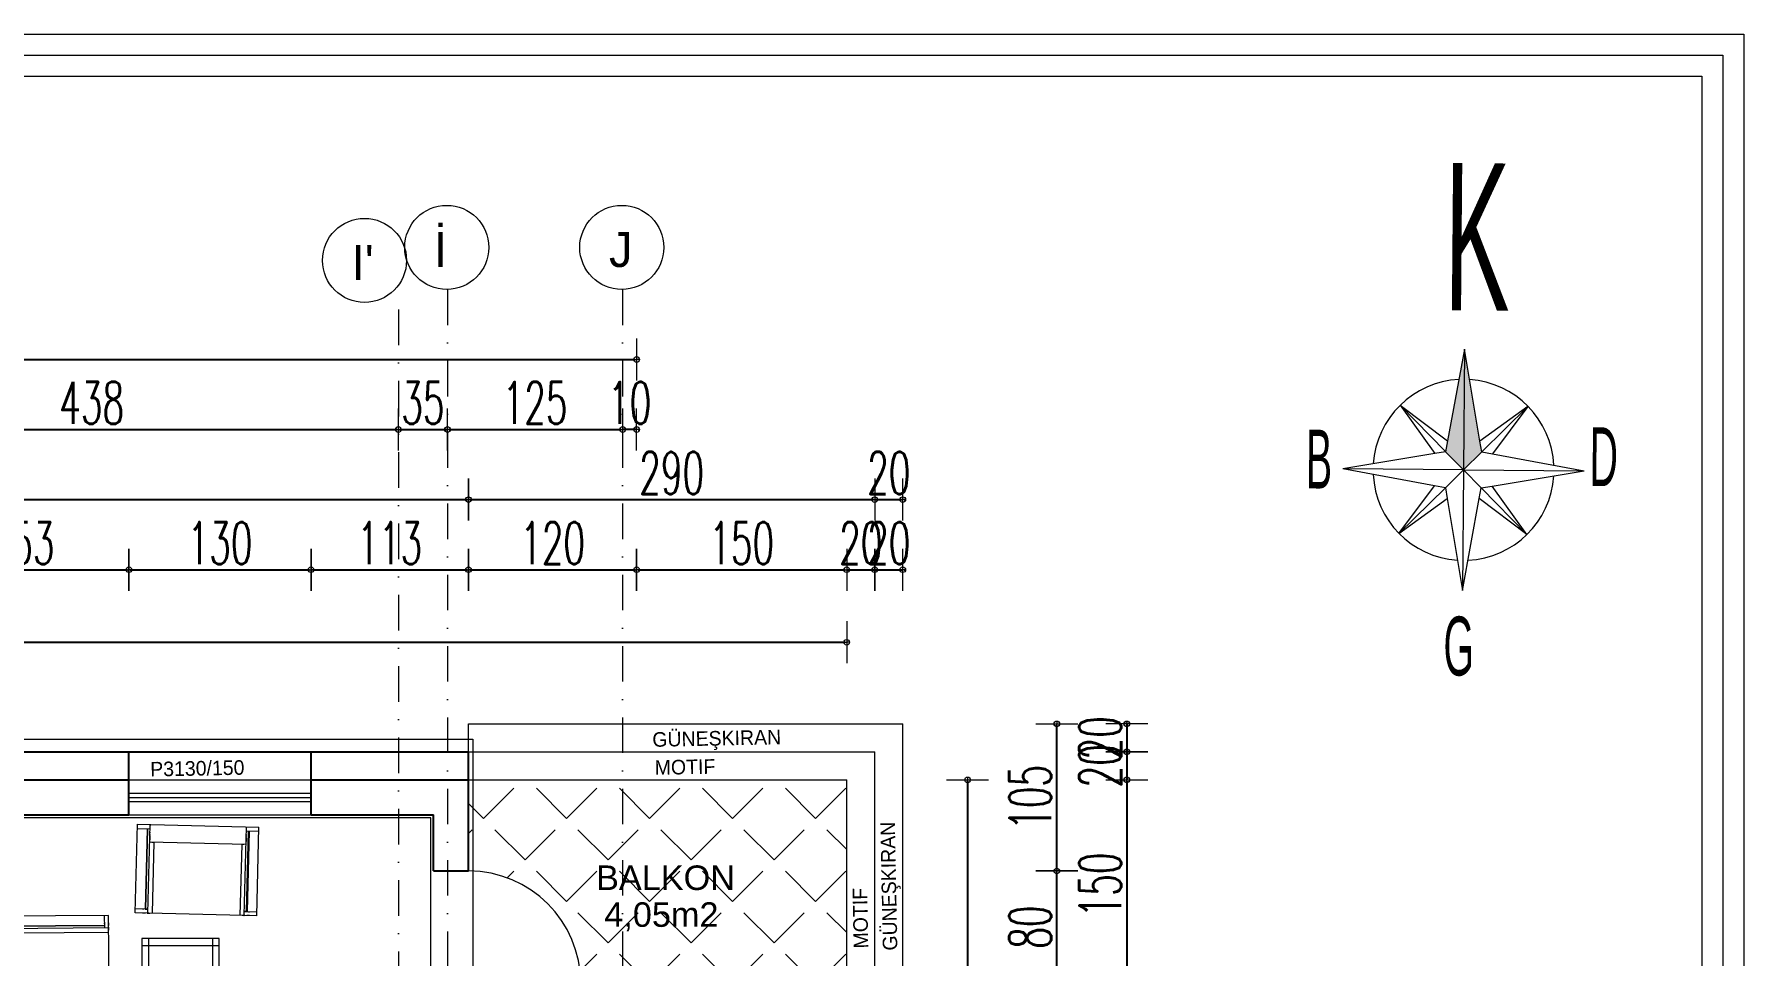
# Model space of a CAD drawing. Header units: millimetres. Extents: x -16104 to 67872, y -88009 to 12107.
# Drawn here: x 12612 to 13833, y -5610 to -4952 of the extents above; entities that cross this region are included whole.
import ezdxf

# ---------------------------------------------------------------- set-up
doc = ezdxf.new("R2010")
doc.units = ezdxf.units.MM
doc.linetypes.add('ACAD_ISO07W100', pattern=[3, 0, -3])
doc.linetypes.add('DASHDOTX2', pattern=[50.8, 25.4, -12.7, 0, -12.7])
doc.layers.get('0').update_dxf_attribs({"color": 241})
for name, color, linetype, lineweight in [('AKS', 1, 'ACAD_ISO07W100', 5), ('akslar', 144, 'Continuous', 20), ('bacas', 11, 'Continuous', 5), ('balkon', 6, 'Continuous', 5), ('c05', 32, 'Continuous', 13), ('duvar', 123, 'Continuous', 25), ('emsal&kolon', 1, 'Continuous', 5), ('kapı', 3, 'Continuous', 5), ('MEKAN ADI', 31, 'Continuous', 5), ('OLCU', 54, 'Continuous', 13), ('PAFTA ADI', 41, 'Continuous', 5), ('pencere', 5, 'Continuous', 5), ('POZ', 36, 'Continuous', 18), ('SıVA', 40, 'Continuous', 9), ('tefriş', 30, 'Continuous', 5), ('ÇİZGİ', 253, 'Continuous', 18), ('ÖLÇÜ', 252, 'Continuous', 20)]:
    doc.layers.add(name, color=color, linetype=linetype, lineweight=lineweight)
doc.styles.add('DIM', font='Txttw.shx', dxfattribs={"width": 0.6})
doc.styles.add('M2', font='stylu.ttf', dxfattribs={"height": 10})
doc.styles.add('MEKAN ADI', font='stylu.ttf', dxfattribs={"width": 0.5, "height": 25})
doc.dimstyles.new('50', dxfattribs={"dimscale": 0, "dimtxt": 30, "dimasz": 1, "dimexe": 0, "dimexo": 2, "dimgap": 4, "dimtad": 1, "dimdec": 0, "dimzin": 0, "dimdsep": 46, "dimtxsty": 'DIM', "dimblk1": 'DOT', "dimblk2": 'DOT', "dimsah": 1, "dimcen": 1.5, "dimdle": 3, "dimse1": 1, "dimse2": 1, "dimclrd": 256, "dimclre": 9, "dimclrt": 256, "dimadec": 0, "dimazin": 0, "dimtfac": 0.24, "dimtdec": 0, "dimtix": 1, "dimtmove": 2, "dimatfit": 3, "dimldrblk": 'DOT', "dimfxl": 0, "dimtolj": 1, "dimtzin": 15, "dimarcsym": 0})

# ---------------------------------------------------------------- blocks, each defined once
blk = doc.blocks.new('DOT')
for p, q in [((0, 15), (0, -15)), ((-2, 0), (0, 0)), ((2, 0), (0, 0))]:
    blk.add_line(p, q)
blk.add_circle((0, 0), 2)
blk = doc.blocks.new('*D5797')
at = {"layer": 'Defpoints', "color": 0, "transparency": 16777216}
for p in [(12809.7, -5334.6), (12679.7, -5384.6), (12809.7, -5384.6)]:
    blk.add_point(p, dxfattribs=at)
at = {"layer": 'OLCU', "lineweight": -2, "transparency": 16777216}
blk.add_line((12680.7, -5334.6), (12808.7, -5334.6), dxfattribs=at)
at = {"layer": 'OLCU', "lineweight": -2, "transparency": 16777216, "rotation": 180}
blk.add_blockref('DOT', (12679.7, -5334.6), dxfattribs=at)
at = {"layer": 'OLCU', "lineweight": -2, "transparency": 16777216}
blk.add_blockref('DOT', (12809.7, -5334.6), dxfattribs=at)
at = {"layer": 'OLCU', "transparency": 16777216, "insert": (12744.7, -5315.6), "char_height": 30, "attachment_point": 5, "style": 'DIM'}
blk.add_mtext('\\A1;130', dxfattribs=at)
blk = doc.blocks.new('*D5798')
at = {"layer": 'Defpoints', "color": 0, "transparency": 16777216}
for p in [(12922.2, -5334.6), (12809.7, -5384.6), (12922.2, -5384.6)]:
    blk.add_point(p, dxfattribs=at)
at = {"layer": 'OLCU', "lineweight": -2, "transparency": 16777216}
blk.add_line((12810.7, -5334.6), (12921.2, -5334.6), dxfattribs=at)
at = {"layer": 'OLCU', "lineweight": -2, "transparency": 16777216, "rotation": 180}
blk.add_blockref('DOT', (12809.7, -5334.6), dxfattribs=at)
at = {"layer": 'OLCU', "lineweight": -2, "transparency": 16777216}
blk.add_blockref('DOT', (12922.2, -5334.6), dxfattribs=at)
at = {"layer": 'OLCU', "transparency": 16777216, "insert": (12865.9, -5315.6), "char_height": 30, "attachment_point": 5, "style": 'DIM'}
blk.add_mtext('\\A1;113', dxfattribs=at)
blk = doc.blocks.new('*D5799')
at = {"layer": 'Defpoints', "color": 0, "transparency": 16777216}
for p in [(11112.2, -5284.6), (12922.2, -5284.6), (12922.2, -5319.6)]:
    blk.add_point(p, dxfattribs=at)
at = {"layer": 'OLCU', "lineweight": -2, "transparency": 16777216}
blk.add_line((11113.2, -5284.6), (12921.2, -5284.6), dxfattribs=at)
at = {"layer": 'OLCU', "lineweight": -2, "transparency": 16777216, "rotation": 180}
blk.add_blockref('DOT', (11112.2, -5284.6), dxfattribs=at)
at = {"layer": 'OLCU', "lineweight": -2, "transparency": 16777216}
blk.add_blockref('DOT', (12922.2, -5284.6), dxfattribs=at)
at = {"layer": 'OLCU', "transparency": 16777216, "insert": (12017.2, -5265.6), "char_height": 30, "attachment_point": 5, "style": 'DIM'}
blk.add_mtext('\\A1;1810', dxfattribs=at)
blk = doc.blocks.new('*D5806')
at = {"layer": 'Defpoints', "color": 0, "transparency": 16777216}
for p in [(12434.2, -5234.6), (12872, -5234.6), (12872, -5234.6)]:
    blk.add_point(p, dxfattribs=at)
at = {"layer": 'OLCU', "lineweight": -2, "transparency": 16777216}
blk.add_line((12435.2, -5234.6), (12871, -5234.6), dxfattribs=at)
at = {"layer": 'OLCU', "lineweight": -2, "transparency": 16777216, "rotation": 180}
blk.add_blockref('DOT', (12434.2, -5234.6), dxfattribs=at)
at = {"layer": 'OLCU', "lineweight": -2, "transparency": 16777216}
blk.add_blockref('DOT', (12872, -5234.6), dxfattribs=at)
at = {"layer": 'OLCU', "transparency": 16777216, "insert": (12653.1, -5215.6), "char_height": 30, "attachment_point": 5, "style": 'DIM'}
blk.add_mtext('\\A1;438', dxfattribs=at)
blk = doc.blocks.new('*D5807')
at = {"layer": 'Defpoints', "color": 0, "transparency": 16777216}
for p in [(12907.2, -5234.6), (13032.2, -5234.6), (13032.2, -5234.6)]:
    blk.add_point(p, dxfattribs=at)
at = {"layer": 'OLCU', "lineweight": -2, "transparency": 16777216}
blk.add_line((12908.2, -5234.6), (13031.2, -5234.6), dxfattribs=at)
at = {"layer": 'OLCU', "lineweight": -2, "transparency": 16777216, "rotation": 180}
blk.add_blockref('DOT', (12907.2, -5234.6), dxfattribs=at)
at = {"layer": 'OLCU', "lineweight": -2, "transparency": 16777216}
blk.add_blockref('DOT', (13032.2, -5234.6), dxfattribs=at)
at = {"layer": 'OLCU', "transparency": 16777216, "insert": (12969.7, -5215.6), "char_height": 30, "attachment_point": 5, "style": 'DIM'}
blk.add_mtext('\\A1;125', dxfattribs=at)
blk = doc.blocks.new('*D5808')
at = {"layer": 'Defpoints', "color": 0, "transparency": 16777216}
for p in [(13032.2, -5234.6), (13042.2, -5269.6), (13032.2, -6316.8)]:
    blk.add_point(p, dxfattribs=at)
at = {"layer": 'OLCU', "lineweight": -2, "transparency": 16777216}
for p, q in [((13031.2, -5234.6), (13030.2, -5234.6)), ((13042.2, -5234.6), (13032.2, -5234.6)), ((13043.2, -5234.6), (13044.2, -5234.6))]:
    blk.add_line(p, q, dxfattribs=at)
blk.add_blockref('DOT', (13032.2, -5234.6), dxfattribs=at)
at = {"layer": 'OLCU', "lineweight": -2, "transparency": 16777216, "rotation": 180}
blk.add_blockref('DOT', (13042.2, -5234.6), dxfattribs=at)
at = {"layer": 'OLCU', "transparency": 16777216, "insert": (13037.2, -5215.6), "char_height": 30, "attachment_point": 5, "style": 'DIM'}
blk.add_mtext('\\A1;10', dxfattribs=at)
blk = doc.blocks.new('*D5809')
at = {"layer": 'Defpoints', "color": 0, "transparency": 16777216}
for p in [(13042.2, -5184.6), (10992.2, -5219.6), (13042.2, -5219.6)]:
    blk.add_point(p, dxfattribs=at)
at = {"layer": 'OLCU', "lineweight": -2, "transparency": 16777216}
blk.add_line((10993.2, -5184.6), (13041.2, -5184.6), dxfattribs=at)
at = {"layer": 'OLCU', "lineweight": -2, "transparency": 16777216, "rotation": 180}
blk.add_blockref('DOT', (10992.2, -5184.6), dxfattribs=at)
at = {"layer": 'OLCU', "lineweight": -2, "transparency": 16777216}
blk.add_blockref('DOT', (13042.2, -5184.6), dxfattribs=at)
at = {"layer": 'OLCU', "transparency": 16777216, "insert": (12017.2, -5165.6), "char_height": 30, "attachment_point": 5, "style": 'DIM'}
blk.add_mtext('\\A1;2050', dxfattribs=at)
blk = doc.blocks.new('*D5835')
at = {"layer": 'Defpoints', "color": 0, "transparency": 16777216}
for p in [(13292.2, -5549.6), (13342.2, -5549.6), (13292.2, -5629.6)]:
    blk.add_point(p, dxfattribs=at)
at = {"layer": 'OLCU', "lineweight": -2, "transparency": 16777216}
blk.add_line((13342.2, -5628.6), (13342.2, -5550.6), dxfattribs=at)
for p, rotation in [((13342.2, -5549.6), 90), ((13342.2, -5629.6), 270)]:
    blk.add_blockref('DOT', p, dxfattribs=dict(at, rotation=rotation))
at = {"layer": 'OLCU', "transparency": 16777216, "insert": (13323.2, -5589.6), "char_height": 30, "attachment_point": 5, "rotation": 90, "style": 'DIM'}
blk.add_mtext('\\A1;80', dxfattribs=at)
blk = doc.blocks.new('*D5836')
at = {"layer": 'Defpoints', "color": 0, "transparency": 16777216}
for p in [(13292.2, -5444.6), (13342.2, -5444.6), (13292.2, -5549.6)]:
    blk.add_point(p, dxfattribs=at)
at = {"layer": 'OLCU', "lineweight": -2, "transparency": 16777216}
blk.add_line((13342.2, -5548.6), (13342.2, -5445.6), dxfattribs=at)
for p, rotation in [((13342.2, -5444.6), 90), ((13342.2, -5549.6), 270)]:
    blk.add_blockref('DOT', p, dxfattribs=dict(at, rotation=rotation))
at = {"layer": 'OLCU', "transparency": 16777216, "insert": (13323.2, -5497.1), "char_height": 30, "attachment_point": 5, "rotation": 90, "style": 'DIM'}
blk.add_mtext('\\A1;105', dxfattribs=at)
blk = doc.blocks.new('*D5837')
at = {"layer": 'Defpoints', "color": 0, "transparency": 16777216}
for p in [(13292.2, -5444.6), (13292.2, -5464.6), (13392.2, -5464.6)]:
    blk.add_point(p, dxfattribs=at)
at = {"layer": 'OLCU', "lineweight": -2, "transparency": 16777216}
for p, q in [((13392.2, -5443.6), (13392.2, -5442.6)), ((13392.2, -5444.6), (13392.2, -5464.6)), ((13392.2, -5465.6), (13392.2, -5466.6))]:
    blk.add_line(p, q, dxfattribs=at)
for p, rotation in [((13392.2, -5444.6), 270), ((13392.2, -5464.6), 90)]:
    blk.add_blockref('DOT', p, dxfattribs=dict(at, rotation=rotation))
at = {"layer": 'OLCU', "transparency": 16777216, "insert": (13373.2, -5454.6), "char_height": 30, "attachment_point": 5, "rotation": 90, "style": 'DIM'}
blk.add_mtext('\\A1;20', dxfattribs=at)
blk = doc.blocks.new('*D5838')
at = {"layer": 'Defpoints', "color": 0, "transparency": 16777216}
for p in [(13293.5, -5484.6), (13292.2, -5634.6), (13392.2, -5634.6)]:
    blk.add_point(p, dxfattribs=at)
at = {"layer": 'OLCU', "lineweight": -2, "transparency": 16777216}
blk.add_line((13392.2, -5485.6), (13392.2, -5633.6), dxfattribs=at)
for p, rotation in [((13392.2, -5484.6), 90), ((13392.2, -5634.6), 270)]:
    blk.add_blockref('DOT', p, dxfattribs=dict(at, rotation=rotation))
at = {"layer": 'OLCU', "transparency": 16777216, "insert": (13373.2, -5559.6), "char_height": 30, "attachment_point": 5, "rotation": 90, "style": 'DIM'}
blk.add_mtext('\\A1;150', dxfattribs=at)
blk = doc.blocks.new('*D5861')
at = {"layer": 'Defpoints', "color": 0, "transparency": 16777216}
for p in [(12922.2, -5284.6), (13212.2, -5284.6), (13212.2, -5284.6)]:
    blk.add_point(p, dxfattribs=at)
at = {"layer": 'OLCU', "lineweight": -2, "transparency": 16777216}
blk.add_line((12923.2, -5284.6), (13211.2, -5284.6), dxfattribs=at)
at = {"layer": 'OLCU', "lineweight": -2, "transparency": 16777216, "rotation": 180}
blk.add_blockref('DOT', (12922.2, -5284.6), dxfattribs=at)
at = {"layer": 'OLCU', "lineweight": -2, "transparency": 16777216}
blk.add_blockref('DOT', (13212.2, -5284.6), dxfattribs=at)
at = {"layer": 'OLCU', "transparency": 16777216, "insert": (13067.2, -5265.6), "char_height": 30, "attachment_point": 5, "style": 'DIM'}
blk.add_mtext('\\A1;290', dxfattribs=at)
blk = doc.blocks.new('*D5862')
at = {"layer": 'Defpoints', "color": 0, "transparency": 16777216}
for p in [(13212.2, -5284.6), (13232.2, -5284.6), (13232.2, -5284.6)]:
    blk.add_point(p, dxfattribs=at)
at = {"layer": 'OLCU', "lineweight": -2, "transparency": 16777216}
for p, q in [((13211.2, -5284.6), (13210.2, -5284.6)), ((13212.2, -5284.6), (13232.2, -5284.6)), ((13233.2, -5284.6), (13234.2, -5284.6))]:
    blk.add_line(p, q, dxfattribs=at)
blk.add_blockref('DOT', (13212.2, -5284.6), dxfattribs=at)
at = {"layer": 'OLCU', "lineweight": -2, "transparency": 16777216, "rotation": 180}
blk.add_blockref('DOT', (13232.2, -5284.6), dxfattribs=at)
at = {"layer": 'OLCU', "transparency": 16777216, "insert": (13222.2, -5265.6), "char_height": 30, "attachment_point": 5, "style": 'DIM'}
blk.add_mtext('\\A1;20', dxfattribs=at)
blk = doc.blocks.new('*D5863')
at = {"layer": 'Defpoints', "color": 0, "transparency": 16777216}
for p in [(12922.2, -5334.6), (13042.2, -5334.6), (13042.2, -5334.6)]:
    blk.add_point(p, dxfattribs=at)
at = {"layer": 'OLCU', "lineweight": -2, "transparency": 16777216}
blk.add_line((12923.2, -5334.6), (13041.2, -5334.6), dxfattribs=at)
at = {"layer": 'OLCU', "lineweight": -2, "transparency": 16777216, "rotation": 180}
blk.add_blockref('DOT', (12922.2, -5334.6), dxfattribs=at)
at = {"layer": 'OLCU', "lineweight": -2, "transparency": 16777216}
blk.add_blockref('DOT', (13042.2, -5334.6), dxfattribs=at)
at = {"layer": 'OLCU', "transparency": 16777216, "insert": (12982.2, -5315.6), "char_height": 30, "attachment_point": 5, "style": 'DIM'}
blk.add_mtext('\\A1;120', dxfattribs=at)
blk = doc.blocks.new('*D5865')
at = {"layer": 'Defpoints', "color": 0, "transparency": 16777216}
for p in [(12527.2, -5334.6), (12679.7, -5334.6), (12679.7, -5334.6)]:
    blk.add_point(p, dxfattribs=at)
at = {"layer": 'OLCU', "lineweight": -2, "transparency": 16777216}
blk.add_line((12528.2, -5334.6), (12678.7, -5334.6), dxfattribs=at)
at = {"layer": 'OLCU', "lineweight": -2, "transparency": 16777216, "rotation": 180}
blk.add_blockref('DOT', (12527.2, -5334.6), dxfattribs=at)
at = {"layer": 'OLCU', "lineweight": -2, "transparency": 16777216}
blk.add_blockref('DOT', (12679.7, -5334.6), dxfattribs=at)
at = {"layer": 'OLCU', "transparency": 16777216, "insert": (12603.4, -5315.6), "char_height": 30, "attachment_point": 5, "style": 'DIM'}
blk.add_mtext('\\A1;153', dxfattribs=at)
blk = doc.blocks.new('NEWBLOCK4')
at = {"layer": 'bacas'}
for p, q in [((-0.851, 0.589), (-0.851, 2.087)), ((-0.093, 2.087), (-0.851, 2.087)), ((-0.821, 2.087), (-0.821, 1.997)), ((-0.121, 1.997), (-0.121, 2.087)), ((-0.093, 2.087), (-0.093, 0.589)), ((-0.093, 1.997), (-0.851, 1.997)), ((-0.841, 1.997), (-0.838, 1.997)), ((-0.833, 1.997), (-0.831, 1.997)), ((-0.821, 2.017), (-0.121, 2.017)), ((-0.121, 2.012), (-0.821, 2.012)), ((-0.796, 1.997), (-0.793, 1.997)), ((-0.788, 1.997), (-0.786, 1.997)), ((-0.781, 1.997), (-0.778, 1.997)), ((-0.773, 1.997), (-0.771, 1.997)), ((-0.768, 1.997), (-0.763, 1.997)), ((-0.761, 1.997), (-0.758, 1.997)), ((-0.756, 1.997), (-0.753, 1.997)), ((-0.751, 1.997), (-0.748, 1.997)), ((-0.746, 1.997), (-0.743, 1.997)), ((-0.741, 1.997), (-0.738, 1.997)), ((-0.736, 1.997), (-0.733, 1.997)), ((-0.731, 1.997), (-0.728, 1.997)), ((-0.726, 1.997), (-0.726, 0.679)), ((-0.726, 1.997), (-0.726, 1.994)), ((-0.726, 1.982), (-0.726, 1.967)), ((-0.726, 1.967), (-0.093, 1.967)), ((-0.121, 2.027), (-0.121, 2.034)), ((-0.121, 2.017), (-0.121, 2.002)), ((-0.121, 2.014), (-0.121, 2.012)), ((-0.093, 2.034), (-0.093, 2.014)), ((-0.093, 2.002), (-0.093, 1.982)), ((-0.093, 1.994), (-0.093, 1.997)), ((-0.851, 1.337), (-0.093, 1.337)), ((-0.093, 1.343), (-0.726, 1.343)), ((-0.093, 1.332), (-0.726, 1.332)), ((-0.093, 0.679), (-0.851, 0.679)), ((-0.841, 0.679), (-0.838, 0.679)), ((-0.833, 0.679), (-0.831, 0.679)), ((-0.821, 0.589), (-0.821, 0.679)), ((-0.121, 0.664), (-0.821, 0.664)), ((-0.821, 0.659), (-0.121, 0.659)), ((-0.796, 0.679), (-0.793, 0.679)), ((-0.788, 0.679), (-0.786, 0.679)), ((-0.781, 0.679), (-0.778, 0.679)), ((-0.773, 0.679), (-0.771, 0.679)), ((-0.768, 0.679), (-0.763, 0.679)), ((-0.761, 0.679), (-0.758, 0.679)), ((-0.756, 0.679), (-0.753, 0.679)), ((-0.751, 0.679), (-0.748, 0.679)), ((-0.746, 0.679), (-0.743, 0.679)), ((-0.741, 0.679), (-0.738, 0.679)), ((-0.736, 0.679), (-0.733, 0.679)), ((-0.731, 0.679), (-0.728, 0.679)), ((-0.726, 0.694), (-0.726, 0.709)), ((-0.726, 0.709), (-0.093, 0.709)), ((-0.726, 0.679), (-0.726, 0.682)), ((-0.121, 0.679), (-0.121, 0.589)), ((-0.121, 0.659), (-0.121, 0.674)), ((-0.121, 0.662), (-0.121, 0.664)), ((-0.121, 0.649), (-0.121, 0.642)), ((-0.093, 0.674), (-0.093, 0.694)), ((-0.093, 0.682), (-0.093, 0.679)), ((-0.093, 0.642), (-0.093, 0.662)), ((-0.093, 0.589), (-0.851, 0.589))]:
    blk.add_line(p, q, dxfattribs=at)
blk = doc.blocks.new('NEWBLOCK5')
at = {"layer": 'bacas'}
for p, q in [((1.47, -0.196), (0.373, -0.196)), ((0.373, -0.196), (0.373, -0.749)), ((0.423, -0.196), (0.423, -0.749)), ((1.42, -0.196), (1.42, -0.749)), ((1.47, -0.749), (1.47, -0.196)), ((0.373, -0.246), (1.47, -0.246)), ((1.47, -0.701), (0.373, -0.701)), ((0.373, -0.749), (1.47, -0.749))]:
    blk.add_line(p, q, dxfattribs=at)
blk = doc.blocks.new('tekli.')
at = {"layer": 'bacas'}
for p, q in [((43.4, 0), (-43.4, 0)), ((-43.4, 0), (-43.4, -63.2)), ((-38.2, 0), (-36.2, 0)), ((-34.9, 0), (-32.9, 0)), ((-34.2, 0), (-34.4, 0)), ((-34.4, 0), (-34.4, -63.2)), ((-31.4, -50.7), (-31.4, 0)), ((31.4, -50.7), (31.4, 0)), ((34.9, 0), (32.9, 0)), ((34.2, 0), (34.4, 0)), ((34.4, 0), (34.4, -63.2)), ((38.2, 0), (36.2, 0)), ((43.4, 0), (43.4, -63.2)), ((-34.4, -2.8), (-43.4, -2.8)), ((-37.4, -2.8), (-38.2, -2.8)), ((-36.4, -60.2), (-36.4, -2.8)), ((-36.4, -2.8), (-34.9, -2.8)), ((-36.2, -2.8), (-35.9, -2.8)), ((-35.9, -2.8), (-35.9, -60.2)), ((34.4, -2.8), (43.4, -2.8)), ((36.4, -2.8), (34.9, -2.8)), ((35.9, -2.8), (35.9, -60.2)), ((36.2, -2.8), (35.9, -2.8)), ((36.4, -60.2), (36.4, -2.8)), ((37.4, -2.8), (38.2, -2.8)), ((-43.4, -60.2), (-34.4, -60.2)), ((34.4, -50.7), (-34.4, -50.7)), ((-34.4, -50.7), (-34.2, -50.7)), ((-34.4, -51.2), (-34.4, -50.9)), ((-34.4, -51.7), (-34.4, -51.4)), ((-34.4, -52.2), (-34.4, -51.9)), ((-34.4, -52.7), (-34.4, -52.4)), ((-34.4, -53.2), (-34.4, -52.9)), ((-34.4, -53.7), (-34.4, -53.4)), ((-34.4, -54.2), (-34.4, -53.9)), ((-34.4, -54.9), (-34.4, -54.4)), ((-34.4, -55.4), (-34.4, -55.2)), ((-34.4, -56.2), (-34.4, -55.9)), ((-34.4, -56.9), (-34.4, -56.7)), ((-34.4, -57.7), (-34.4, -57.4)), ((-32.9, -50.7), (-31.4, -50.7)), ((32.9, -50.7), (31.4, -50.7)), ((34.4, -50.7), (34.2, -50.7)), ((34.4, -51.2), (34.4, -50.9)), ((34.4, -51.7), (34.4, -51.4)), ((34.4, -52.2), (34.4, -51.9)), ((34.4, -52.7), (34.4, -52.4)), ((34.4, -53.2), (34.4, -52.9)), ((34.4, -53.7), (34.4, -53.4)), ((34.4, -54.2), (34.4, -53.9)), ((34.4, -54.9), (34.4, -54.4)), ((34.4, -55.4), (34.4, -55.2)), ((34.4, -56.2), (34.4, -55.9)), ((34.4, -56.9), (34.4, -56.7)), ((34.4, -57.7), (34.4, -57.4)), ((43.4, -60.2), (34.4, -60.2)), ((-43.4, -63.2), (43.4, -63.2)), ((-34.4, -61.4), (-34.4, -61.2)), ((-34.4, -62.2), (-34.4, -61.9)), ((34.4, -61.4), (34.4, -61.2)), ((34.4, -62.2), (34.4, -61.9))]:
    blk.add_line(p, q, dxfattribs=at)
blk = doc.blocks.new('*D5897')
at = {"layer": 'Defpoints', "color": 0, "transparency": 16777216}
for p in [(10842.2, -5386.4), (13192.2, -5386.4), (13192.2, -5386.4)]:
    blk.add_point(p, dxfattribs=at)
at = {"layer": 'OLCU', "lineweight": -2, "transparency": 16777216}
blk.add_line((10843.2, -5386.4), (13191.2, -5386.4), dxfattribs=at)
at = {"layer": 'OLCU', "lineweight": -2, "transparency": 16777216, "rotation": 180}
blk.add_blockref('DOT', (10842.2, -5386.4), dxfattribs=at)
at = {"layer": 'OLCU', "lineweight": -2, "transparency": 16777216}
blk.add_blockref('DOT', (13192.2, -5386.4), dxfattribs=at)
at = {"layer": 'OLCU', "transparency": 16777216, "insert": (12017.2, -5367.4), "char_height": 30, "attachment_point": 5, "style": 'DIM'}
blk.add_mtext('\\A1;2350', dxfattribs=at)
blk = doc.blocks.new('*D5900')
at = {"layer": 'Defpoints', "color": 0, "transparency": 16777216}
for p in [(13278.5, -5484.6), (13278.5, -7594.1), (13278.5, -7594.1)]:
    blk.add_point(p, dxfattribs=at)
at = {"layer": 'OLCU', "lineweight": -2, "transparency": 16777216}
blk.add_line((13278.5, -5485.6), (13278.5, -7593.1), dxfattribs=at)
for p, rotation in [((13278.5, -5484.6), 90), ((13278.5, -7594.1), 270)]:
    blk.add_blockref('DOT', p, dxfattribs=dict(at, rotation=rotation))
at = {"layer": 'OLCU', "transparency": 16777216, "insert": (13259.5, -6539.3), "char_height": 30, "attachment_point": 5, "rotation": 90, "style": 'DIM'}
blk.add_mtext('\\A1;2110', dxfattribs=at)
blk = doc.blocks.new('*D5904')
at = {"layer": 'Defpoints', "color": 0, "transparency": 16777216}
for p in [(13042.2, -5334.6), (13192.2, -5334.6), (13192.2, -5334.6)]:
    blk.add_point(p, dxfattribs=at)
at = {"layer": 'OLCU', "lineweight": -2, "transparency": 16777216}
blk.add_line((13043.2, -5334.6), (13191.2, -5334.6), dxfattribs=at)
at = {"layer": 'OLCU', "lineweight": -2, "transparency": 16777216, "rotation": 180}
blk.add_blockref('DOT', (13042.2, -5334.6), dxfattribs=at)
at = {"layer": 'OLCU', "lineweight": -2, "transparency": 16777216}
blk.add_blockref('DOT', (13192.2, -5334.6), dxfattribs=at)
at = {"layer": 'OLCU', "transparency": 16777216, "insert": (13117.2, -5315.6), "char_height": 30, "attachment_point": 5, "style": 'DIM'}
blk.add_mtext('\\A1;150', dxfattribs=at)
blk = doc.blocks.new('*D5905')
at = {"layer": 'Defpoints', "color": 0, "transparency": 16777216}
for p in [(13192.2, -5334.6), (13212.2, -5334.6), (13212.2, -5334.6)]:
    blk.add_point(p, dxfattribs=at)
at = {"layer": 'OLCU', "lineweight": -2, "transparency": 16777216}
for p, q in [((13191.2, -5334.6), (13190.2, -5334.6)), ((13192.2, -5334.6), (13212.2, -5334.6)), ((13213.2, -5334.6), (13214.2, -5334.6))]:
    blk.add_line(p, q, dxfattribs=at)
blk.add_blockref('DOT', (13192.2, -5334.6), dxfattribs=at)
at = {"layer": 'OLCU', "lineweight": -2, "transparency": 16777216, "rotation": 180}
blk.add_blockref('DOT', (13212.2, -5334.6), dxfattribs=at)
at = {"layer": 'OLCU', "transparency": 16777216, "insert": (13202.2, -5315.6), "char_height": 30, "attachment_point": 5, "style": 'DIM'}
blk.add_mtext('\\A1;20', dxfattribs=at)
blk = doc.blocks.new('*D5906')
at = {"layer": 'Defpoints', "color": 0, "transparency": 16777216}
for p in [(13212.2, -5334.6), (13232.2, -5334.6), (13232.2, -5334.6)]:
    blk.add_point(p, dxfattribs=at)
at = {"layer": 'OLCU', "lineweight": -2, "transparency": 16777216}
for p, q in [((13211.2, -5334.6), (13210.2, -5334.6)), ((13212.2, -5334.6), (13232.2, -5334.6)), ((13233.2, -5334.6), (13234.2, -5334.6))]:
    blk.add_line(p, q, dxfattribs=at)
blk.add_blockref('DOT', (13212.2, -5334.6), dxfattribs=at)
at = {"layer": 'OLCU', "lineweight": -2, "transparency": 16777216, "rotation": 180}
blk.add_blockref('DOT', (13232.2, -5334.6), dxfattribs=at)
at = {"layer": 'OLCU', "transparency": 16777216, "insert": (13222.2, -5315.6), "char_height": 30, "attachment_point": 5, "style": 'DIM'}
blk.add_mtext('\\A1;20', dxfattribs=at)
blk = doc.blocks.new('*D5911')
at = {"layer": 'Defpoints', "color": 0, "transparency": 16777216}
for p in [(13292.2, -5464.6), (13292.2, -5484.6), (13392.2, -5484.6)]:
    blk.add_point(p, dxfattribs=at)
at = {"layer": 'OLCU', "lineweight": -2, "transparency": 16777216}
for p, q in [((13392.2, -5463.6), (13392.2, -5462.6)), ((13392.2, -5464.6), (13392.2, -5484.6)), ((13392.2, -5485.6), (13392.2, -5486.6))]:
    blk.add_line(p, q, dxfattribs=at)
for p, rotation in [((13392.2, -5464.6), 270), ((13392.2, -5484.6), 90)]:
    blk.add_blockref('DOT', p, dxfattribs=dict(at, rotation=rotation))
at = {"layer": 'OLCU', "transparency": 16777216, "insert": (13373.2, -5474.6), "char_height": 30, "attachment_point": 5, "rotation": 90, "style": 'DIM'}
blk.add_mtext('\\A1;20', dxfattribs=at)
blk = doc.blocks.new('*D5930')
at = {"layer": 'Defpoints', "color": 0, "transparency": 16777216}
for p in [(12872, -5234.6), (12907.2, -5234.6), (12907.2, -5234.6)]:
    blk.add_point(p, dxfattribs=at)
at = {"layer": 'OLCU', "lineweight": -2, "transparency": 16777216}
for p, q in [((12871, -5234.6), (12870, -5234.6)), ((12872, -5234.6), (12907.2, -5234.6)), ((12908.2, -5234.6), (12909.2, -5234.6))]:
    blk.add_line(p, q, dxfattribs=at)
blk.add_blockref('DOT', (12872, -5234.6), dxfattribs=at)
at = {"layer": 'OLCU', "lineweight": -2, "transparency": 16777216, "rotation": 180}
blk.add_blockref('DOT', (12907.2, -5234.6), dxfattribs=at)
at = {"layer": 'OLCU', "transparency": 16777216, "insert": (12889.6, -5215.6), "char_height": 30, "attachment_point": 5, "style": 'DIM'}
blk.add_mtext('\\A1;35', dxfattribs=at)

msp = doc.modelspace()

# ---------------------------------------------------------------- hatches: boundary and pattern name
at = {"layer": 'ÇİZGİ'}
h = msp.add_hatch(color=256, dxfattribs=at)
h.paths.add_polyline_path([(13632.6, -5263.4), (13645.6, -5250.6), (13644.3, -5242.8), (13633.3, -5177.3)])
h.paths.add_polyline_path([(13633.3, -5177.3), (13621.2, -5242.7), (13619.8, -5250.4), (13632.6, -5263.4)])
at = {"layer": 'ÖLÇÜ'}
h = msp.add_hatch(dxfattribs=at)
h.set_pattern_fill('ANGLE,_O', color=256, scale=6, angle=45)
h.set_pattern_definition([(45, (-3603.393, 0), (-29.63485, 29.63485), [30.48, -11.43]), (135, (-3603.393, 0), (-29.63485, -29.63485), [30.48, -11.43])])
h.paths.add_polyline_path([(13192.2, -5484.6), (13032.2, -5484.6), (13032.2, -5634.6), (13042.2, -5634.6), (13192.2, -5634.6)])
h.paths.add_polyline_path([(13032.2, -5484.6), (12922.2, -5484.6), (12922.2, -5549.6, -0.414214), (13002.2, -5629.6), (12922.2, -5629.6), (12922.2, -5634.6), (13032.2, -5634.6)])
h.paths.add_polyline_path([(13014.7, -5567.3), (13103.4, -5567.3), (13103.4, -5597.1), (13014.7, -5597.1)], flags=9)
h.paths.add_polyline_path([(13012.6, -5540.9), (13116.7, -5540.9), (13116.7, -5567.7), (13012.6, -5567.7)], flags=9)

# ---------------------------------------------------------------- linework, layer by layer
at = {"layer": 'AKS', "linetype": 'ByBlock'}
for centre in [(12906.6, -5104.6), (13031.6, -5104.6), (12847.9, -5113.9)]:
    msp.add_circle(centre, 30, dxfattribs=at)
at = {"layer": 'akslar', "linetype": 'DASHDOTX2'}
for p, q in [((12907.2, -5134.6), (12907.2, -7944.1)), ((13032.2, -5134.6), (13032.2, -7944.1)), ((12872.2, -5149), (12872.2, -7958.5))]:
    msp.add_line(p, q, dxfattribs=at)
at = {"layer": 'balkon'}
for p, q in [((12922.2, -5444.6), (13232.2, -5444.6)), ((12922.2, -5464.6), (12922.2, -5444.6)), ((13232.2, -5634.6), (13232.2, -5444.6)), ((12922.2, -5464.6), (13212.2, -5464.6)), ((13212.2, -5634.6), (13212.2, -5464.6)), ((12922.2, -5484.6), (13192.2, -5484.6)), ((13192.2, -5634.6), (13192.2, -5484.6))]:
    msp.add_line(p, q, dxfattribs=at)
at = {"layer": 'c05'}
for points in [[(13832.7, -8120), (13832.7, -8330.3), (10302.4, -8330.3), (10302.4, -4952.5), (13832.7, -4952.5), (13832.7, -6808.6)], [(13817.7, -8120), (13817.7, -8315.3), (10317.4, -8315.3), (10317.4, -4967.5), (13817.7, -4967.5), (13817.7, -6808.6)], [(13802.7, -8120), (13802.7, -8300.3), (10332.4, -8300.3), (10332.4, -4982.5), (13802.7, -4982.5), (13802.7, -6808.6)]]:
    msp.add_lwpolyline(points, dxfattribs=at)
at = {"layer": 'duvar'}
for p, q in [((11224.7, -5464.6), (12809.7, -5464.6)), ((12527.2, -5464.6), (12679.7, -5464.6)), ((12679.7, -5509.6), (12679.7, -5464.6)), ((12809.7, -5464.6), (12922.2, -5464.6)), ((12809.7, -5509.6), (12809.7, -5464.6)), ((12922.2, -5484.6), (12922.2, -5464.6)), ((12527.2, -5484.6), (12679.7, -5484.6)), ((12809.7, -5484.6), (12922.2, -5484.6)), ((12922.2, -5549.6), (12922.2, -5484.6)), ((12592.2, -5509.6), (12679.7, -5509.6)), ((12809.7, -5509.6), (12897.2, -5509.6)), ((12897.2, -5549.6), (12897.2, -5509.6)), ((12897.2, -5549.6), (12897.2, -5510.6)), ((12897.2, -5549.6), (12922.2, -5549.6))]:
    msp.add_line(p, q, dxfattribs=at)
at = {"layer": 'kapı'}
msp.add_arc((12922.2, -5629.6), 80, 0, 90, dxfattribs=at)
at = {"layer": 'pencere'}
for p, q in [((12679.7, -5484.6), (12809.7, -5484.6)), ((12679.7, -5484.6), (12809.7, -5484.6)), ((12679.7, -5494.1), (12809.7, -5494.1)), ((12679.7, -5497.1), (12809.7, -5497.1)), ((12679.7, -5500.1), (12809.7, -5500.1)), ((12679.7, -5509.6), (12809.7, -5509.6))]:
    msp.add_line(p, q, dxfattribs=at)
at = {"layer": 'SıVA'}
for points in [[(12582.2, -6842.6), (12582.2, -7357.1), (12447.2, -7357.1), (12447.2, -7617.1), (11665.2, -7617.1), (11665.2, -7447.1), (11445.2, -7447.1), (11445.2, -6592.6), (10983.2, -6592.6), (10983.2, -6077.9), (10813.2, -6077.9), (10813.2, -5625.6), (11103.2, -5625.6), (11103.2, -5455.6), (12925.2, -5455.6), (12925.2, -5625.6), (13215.2, -5625.6), (13215.2, -6077.9), (13045.2, -6077.9), (13045.2, -6572.6), (12885.2, -6572.6), (12885.2, -6842.6)], [(12594.2, -5511.6), (12594.2, -5907.9), (12687.2, -5907.9), (12895.2, -5907.9), (12895.2, -5629.6), (12895.2, -5549.6), (12895.2, -5511.6)]]:
    msp.add_lwpolyline(points, close=True, dxfattribs=at)
at = {"layer": 'ÇİZGİ'}
for p, q in [((13633.3, -5177.3), (13621.2, -5242.7)), ((13633.3, -5177.3), (13632.6, -5263.4)), ((13644.3, -5242.8), (13633.3, -5177.3)), ((13587.3, -5217.3), (13619.8, -5250.3)), ((13587.3, -5217.3), (13621.2, -5242.7)), ((13587.3, -5217.3), (13612.1, -5251.7)), ((13678.6, -5218.1), (13644.3, -5242.8)), ((13678.6, -5218.1), (13645.6, -5250.6)), ((13678.6, -5218.1), (13653.3, -5252)), ((13621.2, -5242.7), (13619.8, -5250.4)), ((13645.6, -5250.6), (13644.3, -5242.8)), ((13612.1, -5251.7), (13546.5, -5262.7)), ((13619.8, -5250.4), (13612.1, -5251.7)), ((13632.6, -5263.4), (13619.8, -5250.4)), ((13645.6, -5250.6), (13632.6, -5263.4)), ((13645.6, -5250.6), (13653.3, -5252)), ((13653.3, -5252), (13718.7, -5264.1)), ((13632.6, -5263.4), (13546.5, -5262.7)), ((13611.9, -5274.8), (13546.5, -5262.7)), ((13632.6, -5263.4), (13619.6, -5276.2)), ((13632.6, -5263.4), (13631.9, -5349.5)), ((13632.6, -5263.4), (13718.7, -5264.1)), ((13645.2, -5276.2), (13632.6, -5263.4)), ((13653, -5274.9), (13718.7, -5264.1)), ((13586.5, -5308.7), (13611.9, -5274.8)), ((13586.5, -5308.7), (13619.6, -5276.2)), ((13586.5, -5308.7), (13620.9, -5283.9)), ((13619.6, -5276.2), (13611.9, -5274.8)), ((13619.6, -5276.2), (13620.9, -5283.9)), ((13620.9, -5283.9), (13631.9, -5349.5)), ((13631.9, -5349.5), (13643.7, -5283.9)), ((13643.7, -5283.9), (13645.2, -5276.2)), ((13677.9, -5309.4), (13643.7, -5283.9)), ((13645.2, -5276.2), (13653, -5274.9)), ((13677.9, -5309.4), (13645.2, -5276.2)), ((13677.9, -5309.4), (13653, -5274.9))]:
    msp.add_line(p, q, dxfattribs=at)
for start, end in [(92.9042, 176.1457), (2.915, 86.135), (182.915, 266.135), (272.842, 356.2079)]:
    msp.add_arc((13632.6, -5263.4), 64.6, start, end, dxfattribs=at)

# ---------------------------------------------------------------- block references
at = {"layer": 'tefriş', "xscale": -1, "rotation": 178.5803692732852}
msp.add_blockref('tekli.', (12727.6, -5580.5), dxfattribs=at)
at = {"layer": 'tefriş', "yscale": 100, "zscale": 100}
for name, p, xscale, rotation in [('NEWBLOCK4', (12674, -5522.3), -99.99999999999491, 180.4047079229011), ('NEWBLOCK5', (12669.3, -5744.8), 100, 90)]:
    msp.add_blockref(name, p, dxfattribs=dict(at, xscale=xscale, rotation=rotation))

# ---------------------------------------------------------------- texts
at = {"layer": 'AKS', "char_height": 25, "width": 35.659, "attachment_point": 1}
for s, insert in [('{\\fComic Sans MS|b0|i0|c162|p66;İ}', (12897.5, -5093.6)), ('J', (13022.5, -5093.6)), ("\\pt0;I'", (12838.8, -5102.9))]:
    msp.add_mtext(s, dxfattribs=dict(at, insert=insert))
at = {"layer": 'emsal&kolon', "char_height": 17.5, "width": 1076.841}
for s, insert, attachment_point in [('{\\fArial|b0|i0|c162|p34;BALKON}', (13112.4, -5563.4), 9), ('{\\fArial|b0|i0|c162|p34;4,05m2}', (13019.1, -5592.7), 7)]:
    msp.add_mtext(s, dxfattribs=dict(at, insert=insert, attachment_point=attachment_point))
at = {"layer": 'MEKAN ADI', "style": 'MEKAN ADI', "width": 0.5}
for s, p in [('B', (13519.9, -5276.6)), ('D', (13722.4, -5274.9)), ('D', (13722.4, -5274.9)), ('G', (13618.1, -5410))]:
    msp.add_text(s, height=42, rotation=359.525, dxfattribs=at).set_placement(p)
at = {"layer": 'PAFTA ADI', "style": 'MEKAN ADI', "width": 0.5}
msp.add_text('K', height=105, rotation=359.525, dxfattribs=at).set_placement((13618.5, -5149.4))
at = {"layer": 'POZ', "style": 'M2', "flags": 4}
for tag, p, rotation in [('GÜNEŞKIRAN', (13053.5, -5461), 1.1392), ('P3130/150', (12695, -5482.2), 1.1392), ('MOTIF', (13055.2, -5481), 1.1392), ('GÜNEŞKIRAN', (13228.4, -5606.3), 91.1392), ('MOTIF', (13207.6, -5604.8), 91.1392)]:
    msp.add_attdef(tag, p, 'K1 80/210', height=10.4, rotation=rotation, dxfattribs=at)

# ---------------------------------------------------------------- dimensions: what is measured, and where the dimension line sits
at = {"layer": 'OLCU'}
for base, p1, p2, picture, middle in [((13042.2, -5184.6), (10992.2, -5219.6), (13042.2, -5219.6), '*D5809', (12017.2, -5165.6)), ((12872, -5234.6), (12434.2, -5234.6), (12872, -5234.6), '*D5806', (12653.1, -5215.6)), ((12907.2, -5234.6), (12872, -5234.6), (12907.2, -5234.6), '*D5930', (12889.6, -5215.6)), ((13032.2, -5234.6), (12907.2, -5234.6), (13032.2, -5234.6), '*D5807', (12969.7, -5215.6)), ((13032.2, -5234.6), (13042.2, -5269.6), (13032.2, -6316.8), '*D5808', (13037.2, -5215.6)), ((12922.2, -5284.6), (11112.2, -5284.6), (12922.2, -5319.6), '*D5799', (12017.2, -5265.6)), ((13212.2, -5284.6), (12922.2, -5284.6), (13212.2, -5284.6), '*D5861', (13067.2, -5265.6)), ((13232.2, -5284.6), (13212.2, -5284.6), (13232.2, -5284.6), '*D5862', (13222.2, -5265.6)), ((12679.651171, -5334.5601116), (12527.151171, -5334.5601116), (12679.651171, -5334.5601116), '*D5865', (12603.401171, -5315.5601116)), ((12809.7, -5334.6), (12679.7, -5384.6), (12809.7, -5384.6), '*D5797', (12744.7, -5315.6)), ((12922.151171, -5334.5601116), (12809.651171, -5384.5601116), (12922.151171, -5384.5601116), '*D5798', (12865.901171, -5315.5601116)), ((13042.2, -5334.6), (12922.2, -5334.6), (13042.2, -5334.6), '*D5863', (12982.2, -5315.6)), ((13192.2, -5334.6), (13042.2, -5334.6), (13192.2, -5334.6), '*D5904', (13117.2, -5315.6)), ((13212.2, -5334.6), (13192.2, -5334.6), (13212.2, -5334.6), '*D5905', (13202.2, -5315.6)), ((13232.2, -5334.6), (13212.2, -5334.6), (13232.2, -5334.6), '*D5906', (13222.2, -5315.6)), ((13192.2, -5386.4), (10842.2, -5386.4), (13192.2, -5386.4), '*D5897', (12017.2, -5367.4))]:
    dim = msp.add_linear_dim(base=base, p1=p1, p2=p2, dimstyle='50', override={"dimscale": 1}, dxfattribs=at)
    dim.commit()
    dim.dimension.update_dxf_attribs({"geometry": picture, "text_midpoint": middle})
for base, p1, p2, picture, middle in [((13392.2, -5464.6), (13292.2, -5444.6), (13292.2, -5464.6), '*D5837', (13373.2, -5454.6)), ((13342.2, -5444.6), (13292.2, -5549.6), (13292.2, -5444.6), '*D5836', (13323.2, -5497.1)), ((13392.2, -5484.6), (13292.2, -5464.6), (13292.2, -5484.6), '*D5911', (13373.2, -5474.6)), ((13392.2, -5634.6), (13293.5, -5484.6), (13292.2, -5634.6), '*D5838', (13373.2, -5559.6)), ((13342.2, -5549.6), (13292.2, -5629.6), (13292.2, -5549.6), '*D5835', (13323.2, -5589.6))]:
    dim = msp.add_linear_dim(base=base, p1=p1, p2=p2, angle=90, dimstyle='50', override={"dimscale": 1}, dxfattribs=at)
    dim.commit()
    dim.dimension.update_dxf_attribs({"geometry": picture, "text_midpoint": middle})
dim = msp.add_linear_dim(base=(13278.5, -7594.1), p1=(13278.5, -5484.6), p2=(13278.5, -7594.1), angle=90, text='2110', dimstyle='50', override={"dimscale": 1}, dxfattribs=at)
dim.commit()
dim.dimension.update_dxf_attribs({"geometry": '*D5900', "text_midpoint": (13259.5, -6539.3)})

doc.saveas('drawing.dxf')
